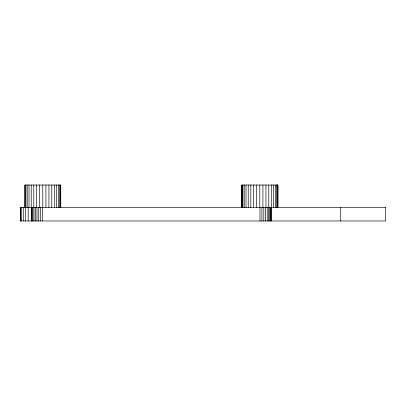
<?xml version="1.0" encoding="UTF-8"?>
<svg xmlns="http://www.w3.org/2000/svg" width="406" height="406" viewBox="0 0 406 406"><rect width="100%" height="100%" fill="white"/><g stroke="black" fill="none" stroke-linecap="round" stroke-linejoin="round"><path stroke-width="0.61" d="M340.735 207.496L340.735 220.986M277.958 207.496L277.958 185.014L241.809 185.014L241.809 207.496M277.78 185.014L277.78 207.496M277.689 185.014L277.689 207.496M277.506 185.014L277.506 207.496M276.694 185.014L276.694 207.496M275.369 185.014L275.369 207.496M273.573 185.014L273.573 207.496M271.355 185.014L271.355 207.496M271.213 207.496L271.213 220.986M271.046 207.496L271.046 220.986M270.538 207.496L270.538 220.986M269.711 207.496L269.711 220.986M268.787 185.014L268.787 207.496M268.584 207.496L268.584 220.986M267.199 207.496L267.199 220.986M265.945 185.014L265.945 207.496M265.595 207.496L265.595 220.986M263.819 207.496L263.819 220.986M262.915 185.014L262.915 207.496M261.926 207.496L261.926 220.986M259.972 207.496L259.972 220.986M259.794 185.014L259.794 207.496M256.668 185.014L256.668 207.496M253.643 185.014L253.643 207.496M250.801 185.014L250.801 207.496M248.233 185.014L248.233 207.496M246.016 185.014L246.016 207.496M244.214 185.014L244.214 207.496M242.889 185.014L242.889 207.496M242.077 185.014L242.077 207.496M241.986 185.014L241.986 207.496M60.768 207.496L60.768 185.014L24.796 185.014L24.796 207.496M60.499 185.014L60.499 207.496M59.687 185.014L59.687 207.496M58.362 185.014L58.362 207.496M56.561 185.014L56.561 207.496M54.343 185.014L54.343 207.496M51.775 185.014L51.775 207.496M48.933 185.014L48.933 207.496M45.908 185.014L45.908 207.496M42.782 185.014L42.782 207.496M42.605 207.496L42.605 220.986M40.651 207.496L40.651 220.986M39.661 185.014L39.661 207.496M38.758 207.496L38.758 220.986M36.982 207.496L36.982 220.986M36.631 185.014L36.631 207.496M35.378 207.496L35.378 220.986M33.992 207.496L33.992 220.986M33.789 185.014L33.789 207.496M32.866 207.496L32.866 220.986M32.038 207.496L32.038 220.986M31.531 207.496L31.531 220.986M31.363 207.496L31.363 220.986M31.221 185.014L31.221 207.496M29.004 185.014L29.004 207.496M28.197 207.496L28.197 220.986M27.207 185.014L27.207 207.496M25.882 185.014L25.882 207.496M25.471 207.496L25.471 220.986M25.07 185.014L25.07 207.496M23.259 207.496L23.259 220.986M21.635 207.496L21.635 220.986M20.635 207.496L20.635 220.986M385.7 207.496L20.3 207.496L20.3 220.986L385.7 220.986L385.7 207.496"/></g></svg>
